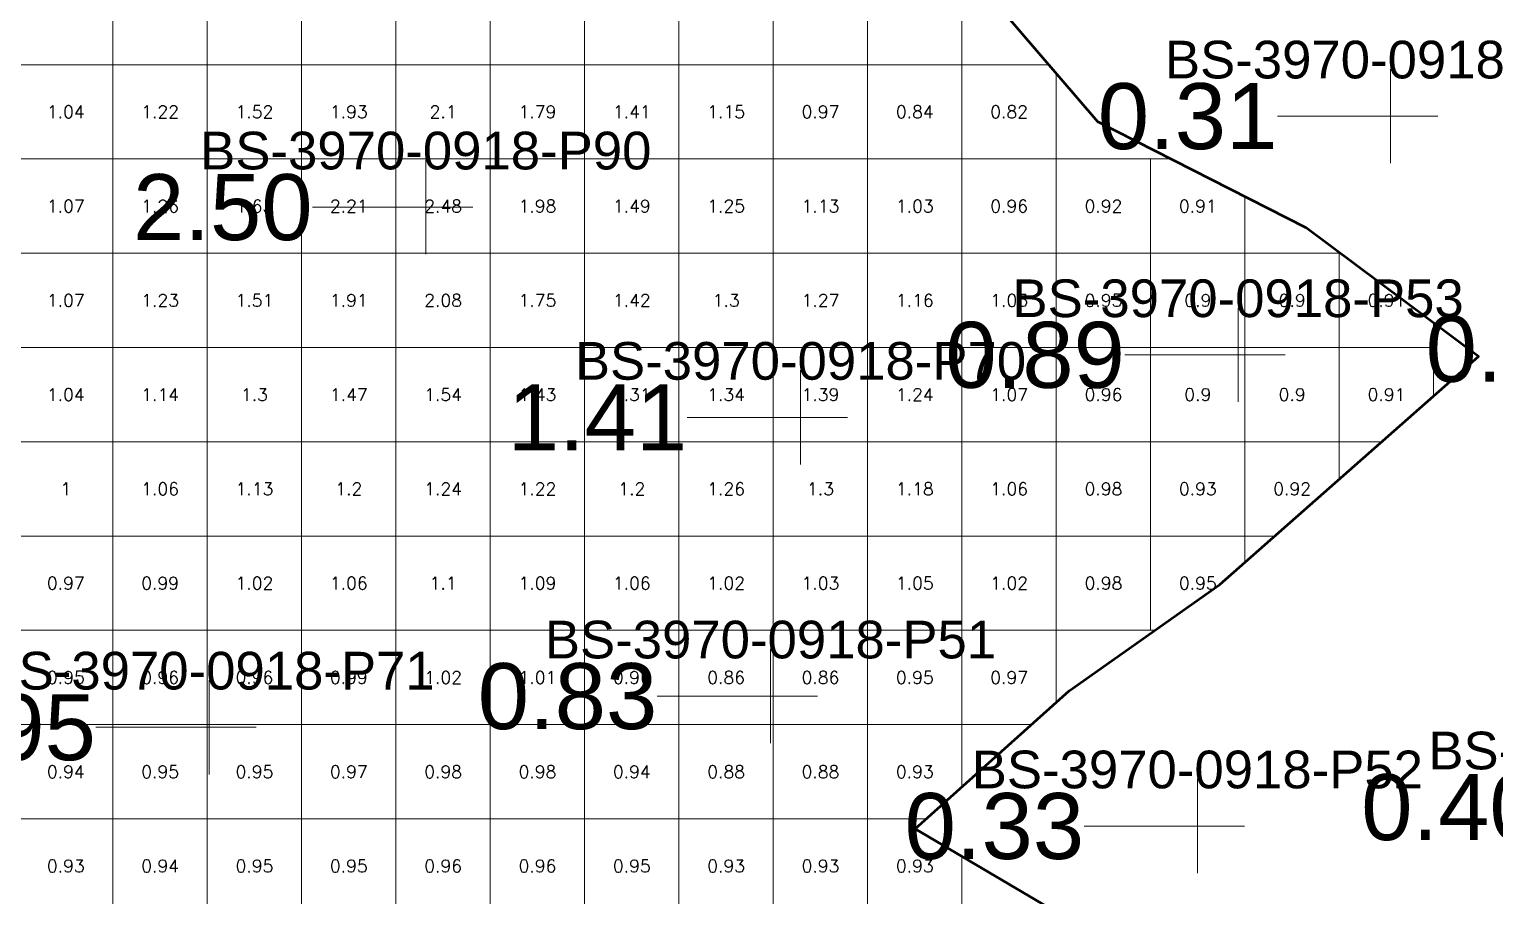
# Model space of a CAD drawing. Header units: inches. Extents: x 469759 to 470079, y 4349683 to 4349873.
# Drawn here: x 469908.42 to 469923.95, y 4349750.63 to 4349759.82 of the extents above; entities that cross this region are included whole.
import ezdxf
from ezdxf.enums import TextEntityAlignment as Align

# ---------------------------------------------------------------- set-up
doc = ezdxf.new("R2010")
doc.units = ezdxf.units.IN
doc.header["$MEASUREMENT"] = 0
for name, color, linetype, lineweight in [('点', 7, 'Continuous', 0), ('爆区方格网', 7, 'Continuous', 0), ('线条', 7, 'Continuous', 0), ('钻孔', 7, 'Continuous', 0)]:
    doc.layers.add(name, color=color, linetype=linetype, lineweight=lineweight)
doc.styles.add('3dmine_textStyle_1', font='txt.shx', dxfattribs={"height": 1, "bigfont": 'gbcbig.shx'})
doc.styles.add('3dmine_textStyle_2', font='arial.ttf', dxfattribs={"height": 1})

msp = doc.modelspace()

# ---------------------------------------------------------------- hatches: boundary and pattern name
at = {"layer": '钻孔', "linetype": 'Continuous', "lineweight": 0, "true_color": 0x808080, "extrusion": (0, 1, 0)}
for points in [[(-469923.847, 3960.349), (-469922.847, 3960.349), (-469922.847, 3972.349), (-469923.847, 3972.349)], [(-469921.799, 3959.565), (-469920.799, 3959.565), (-469920.799, 3972.565), (-469921.799, 3972.565)]]:
    msp.add_hatch(color=8, dxfattribs=at).paths.add_polyline_path(points, flags=0)
at = {"layer": '钻孔', "linetype": 'Continuous', "lineweight": 0, "true_color": 0xff0000, "extrusion": (0, 1, 0)}
msp.add_hatch(color=1, dxfattribs=at).paths.add_polyline_path([(-469913.62, 3960.208), (-469912.62, 3960.208), (-469912.62, 3972.208), (-469913.62, 3972.208)], flags=0)
at = {"layer": '钻孔', "linetype": 'Continuous', "lineweight": 0, "true_color": 0x00ffff, "extrusion": (0, 1, 0)}
for points in [[(-469922.231, 3959.919), (-469921.231, 3959.919), (-469921.231, 3971.919), (-469922.231, 3971.919)], [(-469917.274, 3960.321), (-469916.274, 3960.321), (-469916.274, 3972.321), (-469917.274, 3972.321)], [(-469911.323, 3960.419), (-469910.323, 3960.419), (-469910.323, 3972.419), (-469911.323, 3972.419)]]:
    msp.add_hatch(color=4, dxfattribs=at).paths.add_polyline_path(points, flags=0)
at = {"layer": '钻孔', "linetype": 'Continuous', "lineweight": 0, "true_color": 0x0000ff, "extrusion": (0, 1, 0)}
msp.add_hatch(color=5, dxfattribs=at).paths.add_polyline_path([(-469917.592, 3960.378), (-469916.592, 3960.378), (-469916.592, 3972.378), (-469917.592, 3972.378)], flags=0)

# ---------------------------------------------------------------- linework, layer by layer
at = {"color": 5, "linetype": 'Continuous', "lineweight": 53, "elevation": 3966.246}
msp.add_lwpolyline([(469885.99, 4349718.382), (469904.397, 4349726.417), (469909.397, 4349735.816), (469909.188, 4349739.123), (469914.34, 4349740.643), (469918.257, 4349743.131), (469920.63, 4349744.542), (469923.896, 4349747.734), (469922.899, 4349749.619), (469920.438, 4349749.783), (469917.807, 4349751.337), (469919.44, 4349752.801), (469921.036, 4349753.929), (469923.781, 4349756.345), (469921.953, 4349757.713), (469919.744, 4349758.835), (469918.082, 4349760.773)], dxfattribs=at)
at = {"layer": '点', "color": 138, "linetype": 'Continuous', "lineweight": 0, "true_color": 0x004c4c}
for points, elevation in [([(469922.847, 4349758.396), (469922.847, 4349759.396)], 3972.349), ([(469923.347, 4349758.896), (469922.347, 4349758.896)], 3972.349), ([(469912.62, 4349757.431), (469912.62, 4349758.431)], 3972.208), ([(469913.12, 4349757.931), (469912.12, 4349757.931)], 3972.208), ([(469921.231, 4349755.864), (469921.231, 4349756.864)], 3971.919), ([(469921.731, 4349756.364), (469920.731, 4349756.364)], 3971.919), ([(469916.592, 4349755.2), (469916.592, 4349756.2)], 3972.378), ([(469917.092, 4349755.7), (469916.092, 4349755.7)], 3972.378), ([(469916.274, 4349752.244), (469916.274, 4349753.244)], 3972.321), ([(469910.323, 4349751.914), (469910.323, 4349752.914)], 3972.419), ([(469916.774, 4349752.744), (469915.774, 4349752.744)], 3972.321), ([(469910.823, 4349752.414), (469909.823, 4349752.414)], 3972.419), ([(469920.799, 4349750.866), (469920.799, 4349751.866)], 3972.565), ([(469921.299, 4349751.366), (469920.299, 4349751.366)], 3972.565)]:
    msp.add_lwpolyline(points, dxfattribs=dict(at, elevation=elevation))
at = {"layer": '爆区方格网', "color": 4, "linetype": 'Continuous', "lineweight": 0, "true_color": 0x00ffff, "elevation": 3972.193}
for points in [[(469909.304, 4349759.442), (469908.304, 4349759.442), (469908.304, 4349760.442), (469909.304, 4349760.442), (469909.304, 4349759.442)], [(469910.304, 4349759.442), (469909.304, 4349759.442), (469909.304, 4349760.442), (469910.304, 4349760.442), (469910.304, 4349759.442)], [(469911.304, 4349759.442), (469910.304, 4349759.442), (469910.304, 4349760.442), (469911.304, 4349760.442), (469911.304, 4349759.442)], [(469912.304, 4349759.442), (469911.304, 4349759.442), (469911.304, 4349760.442), (469912.304, 4349760.442), (469912.304, 4349759.442)], [(469912.901, 4349760.388), (469913.304, 4349760.418), (469913.304, 4349759.442), (469912.304, 4349759.442), (469912.304, 4349760.442), (469912.824, 4349760.442), (469912.901, 4349760.388)], [(469914.304, 4349759.442), (469913.304, 4349759.442), (469913.304, 4349760.418), (469913.631, 4349760.442), (469914.304, 4349760.442), (469914.304, 4349759.442)], [(469915.304, 4349759.442), (469914.304, 4349759.442), (469914.304, 4349760.442), (469915.304, 4349760.442), (469915.304, 4349759.442)], [(469916.304, 4349759.442), (469915.304, 4349759.442), (469915.304, 4349760.442), (469916.304, 4349760.442), (469916.304, 4349759.442)], [(469917.304, 4349759.442), (469916.304, 4349759.442), (469916.304, 4349760.442), (469917.304, 4349760.442), (469917.304, 4349759.442)], [(469918.304, 4349759.442), (469917.304, 4349759.442), (469917.304, 4349760.442), (469918.304, 4349760.442), (469918.304, 4349759.442)], [(469909.304, 4349758.442), (469908.304, 4349758.442), (469908.304, 4349759.442), (469909.304, 4349759.442), (469909.304, 4349758.442)], [(469910.304, 4349758.442), (469909.304, 4349758.442), (469909.304, 4349759.442), (469910.304, 4349759.442), (469910.304, 4349758.442)], [(469911.304, 4349758.442), (469910.304, 4349758.442), (469910.304, 4349759.442), (469911.304, 4349759.442), (469911.304, 4349758.442)], [(469912.304, 4349758.442), (469911.304, 4349758.442), (469911.304, 4349759.442), (469912.304, 4349759.442), (469912.304, 4349758.442)], [(469913.304, 4349758.442), (469912.304, 4349758.442), (469912.304, 4349759.442), (469913.304, 4349759.442), (469913.304, 4349758.442)], [(469914.304, 4349758.442), (469913.304, 4349758.442), (469913.304, 4349759.442), (469914.304, 4349759.442), (469914.304, 4349758.442)], [(469915.304, 4349758.442), (469914.304, 4349758.442), (469914.304, 4349759.442), (469915.304, 4349759.442), (469915.304, 4349758.442)], [(469916.304, 4349758.442), (469915.304, 4349758.442), (469915.304, 4349759.442), (469916.304, 4349759.442), (469916.304, 4349758.442)], [(469917.304, 4349758.442), (469916.304, 4349758.442), (469916.304, 4349759.442), (469917.304, 4349759.442), (469917.304, 4349758.442)], [(469918.304, 4349758.442), (469917.304, 4349758.442), (469917.304, 4349759.442), (469918.304, 4349759.442), (469918.304, 4349758.442)], [(469919.304, 4349759.349), (469919.304, 4349758.442), (469918.304, 4349758.442), (469918.304, 4349759.442), (469919.224, 4349759.442), (469919.304, 4349759.349)], [(469909.304, 4349757.442), (469908.304, 4349757.442), (469908.304, 4349758.442), (469909.304, 4349758.442), (469909.304, 4349757.442)], [(469910.304, 4349757.442), (469909.304, 4349757.442), (469909.304, 4349758.442), (469910.304, 4349758.442), (469910.304, 4349757.442)], [(469911.304, 4349757.442), (469910.304, 4349757.442), (469910.304, 4349758.442), (469911.304, 4349758.442), (469911.304, 4349757.442)], [(469912.304, 4349757.442), (469911.304, 4349757.442), (469911.304, 4349758.442), (469912.304, 4349758.442), (469912.304, 4349757.442)], [(469913.304, 4349757.442), (469912.304, 4349757.442), (469912.304, 4349758.442), (469913.304, 4349758.442), (469913.304, 4349757.442)], [(469914.304, 4349757.442), (469913.304, 4349757.442), (469913.304, 4349758.442), (469914.304, 4349758.442), (469914.304, 4349757.442)], [(469915.304, 4349757.442), (469914.304, 4349757.442), (469914.304, 4349758.442), (469915.304, 4349758.442), (469915.304, 4349757.442)], [(469916.304, 4349757.442), (469915.304, 4349757.442), (469915.304, 4349758.442), (469916.304, 4349758.442), (469916.304, 4349757.442)], [(469917.304, 4349757.442), (469916.304, 4349757.442), (469916.304, 4349758.442), (469917.304, 4349758.442), (469917.304, 4349757.442)], [(469918.304, 4349757.442), (469917.304, 4349757.442), (469917.304, 4349758.442), (469918.304, 4349758.442), (469918.304, 4349757.442)], [(469919.304, 4349757.442), (469918.304, 4349757.442), (469918.304, 4349758.442), (469919.304, 4349758.442), (469919.304, 4349757.442)], [(469920.304, 4349757.442), (469919.304, 4349757.442), (469919.304, 4349758.442), (469920.304, 4349758.442), (469920.304, 4349757.442)], [(469921.304, 4349758.043), (469921.304, 4349757.442), (469920.304, 4349757.442), (469920.304, 4349758.442), (469920.518, 4349758.442), (469921.304, 4349758.043)], [(469909.304, 4349756.442), (469908.304, 4349756.442), (469908.304, 4349757.442), (469909.304, 4349757.442), (469909.304, 4349756.442)], [(469910.304, 4349756.442), (469909.304, 4349756.442), (469909.304, 4349757.442), (469910.304, 4349757.442), (469910.304, 4349756.442)], [(469911.304, 4349756.442), (469910.304, 4349756.442), (469910.304, 4349757.442), (469911.304, 4349757.442), (469911.304, 4349756.442)], [(469912.304, 4349756.442), (469911.304, 4349756.442), (469911.304, 4349757.442), (469912.304, 4349757.442), (469912.304, 4349756.442)], [(469913.304, 4349756.442), (469912.304, 4349756.442), (469912.304, 4349757.442), (469913.304, 4349757.442), (469913.304, 4349756.442)], [(469914.304, 4349756.442), (469913.304, 4349756.442), (469913.304, 4349757.442), (469914.304, 4349757.442), (469914.304, 4349756.442)], [(469915.304, 4349756.442), (469914.304, 4349756.442), (469914.304, 4349757.442), (469915.304, 4349757.442), (469915.304, 4349756.442)], [(469916.304, 4349756.442), (469915.304, 4349756.442), (469915.304, 4349757.442), (469916.304, 4349757.442), (469916.304, 4349756.442)], [(469917.304, 4349756.442), (469916.304, 4349756.442), (469916.304, 4349757.442), (469917.304, 4349757.442), (469917.304, 4349756.442)], [(469918.304, 4349756.442), (469917.304, 4349756.442), (469917.304, 4349757.442), (469918.304, 4349757.442), (469918.304, 4349756.442)], [(469919.304, 4349756.442), (469918.304, 4349756.442), (469918.304, 4349757.442), (469919.304, 4349757.442), (469919.304, 4349756.442)], [(469920.304, 4349756.442), (469919.304, 4349756.442), (469919.304, 4349757.442), (469920.304, 4349757.442), (469920.304, 4349756.442)], [(469921.304, 4349756.442), (469920.304, 4349756.442), (469920.304, 4349757.442), (469921.304, 4349757.442), (469921.304, 4349756.442)], [(469922.304, 4349756.442), (469921.304, 4349756.442), (469921.304, 4349757.442), (469922.304, 4349757.442), (469922.304, 4349756.442)], [(469923.304, 4349756.702), (469923.304, 4349756.442), (469922.304, 4349756.442), (469922.304, 4349757.442), (469922.315, 4349757.442), (469923.304, 4349756.702)], [(469909.304, 4349755.442), (469908.304, 4349755.442), (469908.304, 4349756.442), (469909.304, 4349756.442), (469909.304, 4349755.442)], [(469910.304, 4349755.442), (469909.304, 4349755.442), (469909.304, 4349756.442), (469910.304, 4349756.442), (469910.304, 4349755.442)], [(469911.304, 4349755.442), (469910.304, 4349755.442), (469910.304, 4349756.442), (469911.304, 4349756.442), (469911.304, 4349755.442)], [(469912.304, 4349755.442), (469911.304, 4349755.442), (469911.304, 4349756.442), (469912.304, 4349756.442), (469912.304, 4349755.442)], [(469913.304, 4349755.442), (469912.304, 4349755.442), (469912.304, 4349756.442), (469913.304, 4349756.442), (469913.304, 4349755.442)], [(469914.304, 4349755.442), (469913.304, 4349755.442), (469913.304, 4349756.442), (469914.304, 4349756.442), (469914.304, 4349755.442)], [(469915.304, 4349755.442), (469914.304, 4349755.442), (469914.304, 4349756.442), (469915.304, 4349756.442), (469915.304, 4349755.442)], [(469916.304, 4349755.442), (469915.304, 4349755.442), (469915.304, 4349756.442), (469916.304, 4349756.442), (469916.304, 4349755.442)], [(469917.304, 4349755.442), (469916.304, 4349755.442), (469916.304, 4349756.442), (469917.304, 4349756.442), (469917.304, 4349755.442)], [(469918.304, 4349755.442), (469917.304, 4349755.442), (469917.304, 4349756.442), (469918.304, 4349756.442), (469918.304, 4349755.442)], [(469919.304, 4349755.442), (469918.304, 4349755.442), (469918.304, 4349756.442), (469919.304, 4349756.442), (469919.304, 4349755.442)], [(469920.304, 4349755.442), (469919.304, 4349755.442), (469919.304, 4349756.442), (469920.304, 4349756.442), (469920.304, 4349755.442)], [(469921.304, 4349755.442), (469920.304, 4349755.442), (469920.304, 4349756.442), (469921.304, 4349756.442), (469921.304, 4349755.442)], [(469922.304, 4349755.442), (469921.304, 4349755.442), (469921.304, 4349756.442), (469922.304, 4349756.442), (469922.304, 4349755.442)], [(469923.304, 4349755.924), (469922.756, 4349755.442), (469922.304, 4349755.442), (469922.304, 4349756.442), (469923.304, 4349756.442), (469923.304, 4349755.924)], [(469909.304, 4349754.442), (469908.304, 4349754.442), (469908.304, 4349755.442), (469909.304, 4349755.442), (469909.304, 4349754.442)], [(469910.304, 4349754.442), (469909.304, 4349754.442), (469909.304, 4349755.442), (469910.304, 4349755.442), (469910.304, 4349754.442)], [(469911.304, 4349754.442), (469910.304, 4349754.442), (469910.304, 4349755.442), (469911.304, 4349755.442), (469911.304, 4349754.442)], [(469912.304, 4349754.442), (469911.304, 4349754.442), (469911.304, 4349755.442), (469912.304, 4349755.442), (469912.304, 4349754.442)], [(469913.304, 4349754.442), (469912.304, 4349754.442), (469912.304, 4349755.442), (469913.304, 4349755.442), (469913.304, 4349754.442)], [(469914.304, 4349754.442), (469913.304, 4349754.442), (469913.304, 4349755.442), (469914.304, 4349755.442), (469914.304, 4349754.442)], [(469915.304, 4349754.442), (469914.304, 4349754.442), (469914.304, 4349755.442), (469915.304, 4349755.442), (469915.304, 4349754.442)], [(469916.304, 4349754.442), (469915.304, 4349754.442), (469915.304, 4349755.442), (469916.304, 4349755.442), (469916.304, 4349754.442)], [(469917.304, 4349754.442), (469916.304, 4349754.442), (469916.304, 4349755.442), (469917.304, 4349755.442), (469917.304, 4349754.442)], [(469918.304, 4349754.442), (469917.304, 4349754.442), (469917.304, 4349755.442), (469918.304, 4349755.442), (469918.304, 4349754.442)], [(469919.304, 4349754.442), (469918.304, 4349754.442), (469918.304, 4349755.442), (469919.304, 4349755.442), (469919.304, 4349754.442)], [(469920.304, 4349754.442), (469919.304, 4349754.442), (469919.304, 4349755.442), (469920.304, 4349755.442), (469920.304, 4349754.442)], [(469921.304, 4349754.442), (469920.304, 4349754.442), (469920.304, 4349755.442), (469921.304, 4349755.442), (469921.304, 4349754.442)], [(469922.304, 4349755.044), (469921.619, 4349754.442), (469921.304, 4349754.442), (469921.304, 4349755.442), (469922.304, 4349755.442), (469922.304, 4349755.044)], [(469909.304, 4349753.442), (469908.304, 4349753.442), (469908.304, 4349754.442), (469909.304, 4349754.442), (469909.304, 4349753.442)], [(469910.304, 4349753.442), (469909.304, 4349753.442), (469909.304, 4349754.442), (469910.304, 4349754.442), (469910.304, 4349753.442)], [(469911.304, 4349753.442), (469910.304, 4349753.442), (469910.304, 4349754.442), (469911.304, 4349754.442), (469911.304, 4349753.442)], [(469912.304, 4349753.442), (469911.304, 4349753.442), (469911.304, 4349754.442), (469912.304, 4349754.442), (469912.304, 4349753.442)], [(469913.304, 4349753.442), (469912.304, 4349753.442), (469912.304, 4349754.442), (469913.304, 4349754.442), (469913.304, 4349753.442)], [(469914.304, 4349753.442), (469913.304, 4349753.442), (469913.304, 4349754.442), (469914.304, 4349754.442), (469914.304, 4349753.442)], [(469915.304, 4349753.442), (469914.304, 4349753.442), (469914.304, 4349754.442), (469915.304, 4349754.442), (469915.304, 4349753.442)], [(469916.304, 4349753.442), (469915.304, 4349753.442), (469915.304, 4349754.442), (469916.304, 4349754.442), (469916.304, 4349753.442)], [(469917.304, 4349753.442), (469916.304, 4349753.442), (469916.304, 4349754.442), (469917.304, 4349754.442), (469917.304, 4349753.442)], [(469918.304, 4349753.442), (469917.304, 4349753.442), (469917.304, 4349754.442), (469918.304, 4349754.442), (469918.304, 4349753.442)], [(469919.304, 4349753.442), (469918.304, 4349753.442), (469918.304, 4349754.442), (469919.304, 4349754.442), (469919.304, 4349753.442)], [(469920.304, 4349753.442), (469919.304, 4349753.442), (469919.304, 4349754.442), (469920.304, 4349754.442), (469920.304, 4349753.442)], [(469921.304, 4349754.164), (469921.036, 4349753.929), (469920.348, 4349753.442), (469920.304, 4349753.442), (469920.304, 4349754.442), (469921.304, 4349754.442), (469921.304, 4349754.164)], [(469909.304, 4349752.442), (469908.304, 4349752.442), (469908.304, 4349753.442), (469909.304, 4349753.442), (469909.304, 4349752.442)], [(469910.304, 4349752.442), (469909.304, 4349752.442), (469909.304, 4349753.442), (469910.304, 4349753.442), (469910.304, 4349752.442)], [(469911.304, 4349752.442), (469910.304, 4349752.442), (469910.304, 4349753.442), (469911.304, 4349753.442), (469911.304, 4349752.442)], [(469912.304, 4349752.442), (469911.304, 4349752.442), (469911.304, 4349753.442), (469912.304, 4349753.442), (469912.304, 4349752.442)], [(469913.304, 4349752.442), (469912.304, 4349752.442), (469912.304, 4349753.442), (469913.304, 4349753.442), (469913.304, 4349752.442)], [(469914.304, 4349752.442), (469913.304, 4349752.442), (469913.304, 4349753.442), (469914.304, 4349753.442), (469914.304, 4349752.442)], [(469915.304, 4349752.442), (469914.304, 4349752.442), (469914.304, 4349753.442), (469915.304, 4349753.442), (469915.304, 4349752.442)], [(469916.304, 4349752.442), (469915.304, 4349752.442), (469915.304, 4349753.442), (469916.304, 4349753.442), (469916.304, 4349752.442)], [(469917.304, 4349752.442), (469916.304, 4349752.442), (469916.304, 4349753.442), (469917.304, 4349753.442), (469917.304, 4349752.442)], [(469918.304, 4349752.442), (469917.304, 4349752.442), (469917.304, 4349753.442), (469918.304, 4349753.442), (469918.304, 4349752.442)], [(469919.304, 4349752.678), (469919.04, 4349752.442), (469918.304, 4349752.442), (469918.304, 4349753.442), (469919.304, 4349753.442), (469919.304, 4349752.678)], [(469909.304, 4349751.442), (469908.304, 4349751.442), (469908.304, 4349752.442), (469909.304, 4349752.442), (469909.304, 4349751.442)], [(469910.304, 4349751.442), (469909.304, 4349751.442), (469909.304, 4349752.442), (469910.304, 4349752.442), (469910.304, 4349751.442)], [(469911.304, 4349751.442), (469910.304, 4349751.442), (469910.304, 4349752.442), (469911.304, 4349752.442), (469911.304, 4349751.442)], [(469912.304, 4349751.442), (469911.304, 4349751.442), (469911.304, 4349752.442), (469912.304, 4349752.442), (469912.304, 4349751.442)], [(469913.304, 4349751.442), (469912.304, 4349751.442), (469912.304, 4349752.442), (469913.304, 4349752.442), (469913.304, 4349751.442)], [(469914.304, 4349751.442), (469913.304, 4349751.442), (469913.304, 4349752.442), (469914.304, 4349752.442), (469914.304, 4349751.442)], [(469915.304, 4349751.442), (469914.304, 4349751.442), (469914.304, 4349752.442), (469915.304, 4349752.442), (469915.304, 4349751.442)], [(469916.304, 4349751.442), (469915.304, 4349751.442), (469915.304, 4349752.442), (469916.304, 4349752.442), (469916.304, 4349751.442)], [(469917.304, 4349751.442), (469916.304, 4349751.442), (469916.304, 4349752.442), (469917.304, 4349752.442), (469917.304, 4349751.442)], [(469918.304, 4349751.782), (469917.924, 4349751.442), (469917.304, 4349751.442), (469917.304, 4349752.442), (469918.304, 4349752.442), (469918.304, 4349751.782)], [(469909.304, 4349750.442), (469908.304, 4349750.442), (469908.304, 4349751.442), (469909.304, 4349751.442), (469909.304, 4349750.442)], [(469910.304, 4349750.442), (469909.304, 4349750.442), (469909.304, 4349751.442), (469910.304, 4349751.442), (469910.304, 4349750.442)], [(469911.304, 4349750.442), (469910.304, 4349750.442), (469910.304, 4349751.442), (469911.304, 4349751.442), (469911.304, 4349750.442)], [(469912.304, 4349750.442), (469911.304, 4349750.442), (469911.304, 4349751.442), (469912.304, 4349751.442), (469912.304, 4349750.442)], [(469913.304, 4349750.442), (469912.304, 4349750.442), (469912.304, 4349751.442), (469913.304, 4349751.442), (469913.304, 4349750.442)], [(469914.304, 4349750.442), (469913.304, 4349750.442), (469913.304, 4349751.442), (469914.304, 4349751.442), (469914.304, 4349750.442)], [(469915.304, 4349750.442), (469914.304, 4349750.442), (469914.304, 4349751.442), (469915.304, 4349751.442), (469915.304, 4349750.442)], [(469916.304, 4349750.442), (469915.304, 4349750.442), (469915.304, 4349751.442), (469916.304, 4349751.442), (469916.304, 4349750.442)], [(469917.304, 4349750.442), (469916.304, 4349750.442), (469916.304, 4349751.442), (469917.304, 4349751.442), (469917.304, 4349750.442)], [(469917.807, 4349751.337), (469918.304, 4349751.043), (469918.304, 4349750.442), (469917.304, 4349750.442), (469917.304, 4349751.442), (469917.924, 4349751.442), (469917.807, 4349751.337)]]:
    msp.add_lwpolyline(points, dxfattribs=at)
at = {"layer": '线条', "color": 138, "linetype": 'Continuous', "lineweight": 0, "true_color": 0x004c4c}
for points, elevation in [([(469922.847, 4349758.896), (469922.847, 4349758.896), (469922.847, 4349758.896)], 3972.349), ([(469912.62, 4349757.931), (469912.62, 4349757.931), (469912.62, 4349757.931)], 3972.208), ([(469921.231, 4349756.364), (469921.231, 4349756.364), (469921.231, 4349756.364)], 3971.919), ([(469916.592, 4349755.7), (469916.592, 4349755.7), (469916.592, 4349755.7)], 3972.378), ([(469916.274, 4349752.744), (469916.274, 4349752.744), (469916.274, 4349752.744)], 3972.321), ([(469910.323, 4349752.414), (469910.323, 4349752.414), (469910.323, 4349752.414)], 3972.419), ([(469920.799, 4349751.366), (469920.799, 4349751.366), (469920.799, 4349751.366)], 3972.565)]:
    msp.add_lwpolyline(points, dxfattribs=dict(at, elevation=elevation))
at = {"layer": '钻孔', "color": 8, "linetype": 'Continuous', "lineweight": 0, "true_color": 0x808080}
for points, elevation in [([(469922.847, 4349758.896), (469921.647, 4349758.896)], 3972.349), ([(469922.847, 4349758.896), (469921.647, 4349758.896)], 3960.349), ([(469920.799, 4349751.366), (469919.599, 4349751.366)], 3972.565), ([(469920.799, 4349751.366), (469919.599, 4349751.366)], 3959.565)]:
    msp.add_lwpolyline(points, dxfattribs=dict(at, elevation=elevation))
at = {"layer": '钻孔', "color": 1, "linetype": 'Continuous', "lineweight": 0, "true_color": 0xff0000}
for elevation in [3972.208, 3960.208]:
    msp.add_lwpolyline([(469912.62, 4349757.931), (469911.42, 4349757.931)], dxfattribs=dict(at, elevation=elevation))
at = {"layer": '钻孔', "color": 4, "linetype": 'Continuous', "lineweight": 0, "true_color": 0x00ffff}
for points, elevation in [([(469921.231, 4349756.364), (469920.031, 4349756.364)], 3971.919), ([(469921.231, 4349756.364), (469920.031, 4349756.364)], 3959.919), ([(469916.274, 4349752.744), (469915.074, 4349752.744)], 3972.321), ([(469916.274, 4349752.744), (469915.074, 4349752.744)], 3960.321), ([(469910.323, 4349752.414), (469909.123, 4349752.414)], 3972.419), ([(469910.323, 4349752.414), (469909.123, 4349752.414)], 3960.419)]:
    msp.add_lwpolyline(points, dxfattribs=dict(at, elevation=elevation))
at = {"layer": '钻孔', "color": 5, "linetype": 'Continuous', "lineweight": 0, "true_color": 0x0000ff}
for elevation in [3972.378, 3960.378]:
    msp.add_lwpolyline([(469916.592, 4349755.7), (469915.392, 4349755.7)], dxfattribs=dict(at, elevation=elevation))

# ---------------------------------------------------------------- texts
at = {"color": 4, "linetype": 'Continuous', "lineweight": 0, "true_color": 0x00ffff, "style": '3dmine_textStyle_1'}
for s, height, p in [('1.04', 0.1333, (469908.804, 4349758.942, 3972.193)), ('1.22', 0.1333, (469909.804, 4349758.942, 3972.193)), ('1.52', 0.1333, (469910.804, 4349758.942, 3972.193)), ('1.93', 0.1333, (469911.804, 4349758.942, 3972.193)), ('2.1', 0.1333, (469912.804, 4349758.942, 3972.193)), ('1.79', 0.1333, (469913.804, 4349758.942, 3972.193)), ('1.41', 0.1333, (469914.804, 4349758.942, 3972.193)), ('1.15', 0.1333, (469915.804, 4349758.942, 3972.193)), ('0.97', 0.1333, (469916.804, 4349758.942, 3972.193)), ('0.84', 0.1333, (469917.804, 4349758.942, 3972.193)), ('0.82', 0.1333, (469918.804, 4349758.942, 3972.193)), ('1.07', 0.1333, (469908.804, 4349757.942, 3972.193)), ('1.26', 0.1333, (469909.804, 4349757.942, 3972.193)), ('1.63', 0.1333, (469910.804, 4349757.942, 3972.193)), ('2.21', 0.1333, (469911.804, 4349757.942, 3972.193)), ('2.48', 0.1333, (469912.804, 4349757.942, 3972.193)), ('1.98', 0.1333, (469913.804, 4349757.942, 3972.193)), ('1.49', 0.1333, (469914.804, 4349757.942, 3972.193)), ('1.25', 0.1333, (469915.804, 4349757.942, 3972.193)), ('1.13', 0.1333, (469916.804, 4349757.942, 3972.193)), ('1.03', 0.1333, (469917.804, 4349757.942, 3972.193)), ('0.96', 0.1333, (469918.804, 4349757.942, 3972.193)), ('0.92', 0.1333, (469919.804, 4349757.942, 3972.193)), ('0.91', 0.1333, (469920.804, 4349757.942, 3972.193)), ('1.07', 0.1333, (469908.804, 4349756.942, 3972.193)), ('1.23', 0.1333, (469909.804, 4349756.942, 3972.193)), ('1.51', 0.1333, (469910.804, 4349756.942, 3972.193)), ('1.91', 0.1333, (469911.804, 4349756.942, 3972.193)), ('2.08', 0.1333, (469912.804, 4349756.942, 3972.193)), ('1.75', 0.1333, (469913.804, 4349756.942, 3972.193)), ('1.42', 0.1333, (469914.804, 4349756.942, 3972.193)), ('1.3', 0.1333, (469915.804, 4349756.942, 3972.193)), ('1.27', 0.1333, (469916.804, 4349756.942, 3972.193)), ('1.16', 0.1333, (469917.804, 4349756.942, 3972.193)), ('1.03', 0.1333, (469918.804, 4349756.942, 3972.193)), ('0.95', 0.1333, (469919.804, 4349756.942, 3972.193)), ('0.9', 0.1333, (469920.804, 4349756.942, 3972.193)), ('0.9', 0.1333, (469921.804, 4349756.942, 3972.193)), ('0.91', 0.1333, (469922.804, 4349756.942, 3972.193)), ('1.04', 0.1333, (469908.804, 4349755.942, 3972.193)), ('1.14', 0.1333, (469909.804, 4349755.942, 3972.193)), ('1.3', 0.1333, (469910.804, 4349755.942, 3972.193)), ('1.47', 0.1333, (469911.804, 4349755.942, 3972.193)), ('1.54', 0.1333, (469912.804, 4349755.942, 3972.193)), ('1.43', 0.1333, (469913.804, 4349755.942, 3972.193)), ('1.31', 0.1333, (469914.804, 4349755.942, 3972.193)), ('1.34', 0.1333, (469915.804, 4349755.942, 3972.193)), ('1.39', 0.1333, (469916.804, 4349755.942, 3972.193)), ('1.24', 0.1333, (469917.804, 4349755.942, 3972.193)), ('1.07', 0.1333, (469918.804, 4349755.942, 3972.193)), ('0.96', 0.1333, (469919.804, 4349755.942, 3972.193)), ('0.9', 0.1333, (469920.804, 4349755.942, 3972.193)), ('0.9', 0.1333, (469921.804, 4349755.942, 3972.193)), ('0.91', 0.1333, (469922.804, 4349755.942, 3972.193)), ('1', 0.133, (469908.804, 4349754.942, 3972.193)), ('1.06', 0.1333, (469909.804, 4349754.942, 3972.193)), ('1.13', 0.1333, (469910.804, 4349754.942, 3972.193)), ('1.2', 0.1333, (469911.804, 4349754.942, 3972.193)), ('1.24', 0.1333, (469912.804, 4349754.942, 3972.193)), ('1.22', 0.1333, (469913.804, 4349754.942, 3972.193)), ('1.2', 0.1333, (469914.804, 4349754.942, 3972.193)), ('1.26', 0.1333, (469915.804, 4349754.942, 3972.193)), ('1.3', 0.1333, (469916.804, 4349754.942, 3972.193)), ('1.18', 0.1333, (469917.804, 4349754.942, 3972.193)), ('1.06', 0.1333, (469918.804, 4349754.942, 3972.193)), ('0.98', 0.1333, (469919.804, 4349754.942, 3972.193)), ('0.93', 0.1333, (469920.804, 4349754.942, 3972.193)), ('0.92', 0.1333, (469921.804, 4349754.942, 3972.193)), ('0.97', 0.1333, (469908.804, 4349753.942, 3972.193)), ('0.99', 0.1333, (469909.804, 4349753.942, 3972.193)), ('1.02', 0.1333, (469910.804, 4349753.942, 3972.193)), ('1.06', 0.1333, (469911.804, 4349753.942, 3972.193)), ('1.1', 0.1333, (469912.804, 4349753.942, 3972.193)), ('1.09', 0.1333, (469913.804, 4349753.942, 3972.193)), ('1.06', 0.1333, (469914.804, 4349753.942, 3972.193)), ('1.02', 0.1333, (469915.804, 4349753.942, 3972.193)), ('1.03', 0.1333, (469916.804, 4349753.942, 3972.193)), ('1.05', 0.1333, (469917.804, 4349753.942, 3972.193)), ('1.02', 0.1333, (469918.804, 4349753.942, 3972.193)), ('0.98', 0.1333, (469919.804, 4349753.942, 3972.193)), ('0.95', 0.1333, (469920.804, 4349753.942, 3972.193)), ('0.95', 0.1333, (469908.804, 4349752.942, 3972.193)), ('0.96', 0.1333, (469909.804, 4349752.942, 3972.193)), ('0.96', 0.1333, (469910.804, 4349752.942, 3972.193)), ('0.99', 0.1333, (469911.804, 4349752.942, 3972.193)), ('1.02', 0.1333, (469912.804, 4349752.942, 3972.193)), ('1.01', 0.1333, (469913.804, 4349752.942, 3972.193)), ('0.96', 0.1333, (469914.804, 4349752.942, 3972.193)), ('0.86', 0.1333, (469915.804, 4349752.942, 3972.193)), ('0.86', 0.1333, (469916.804, 4349752.942, 3972.193)), ('0.95', 0.1333, (469917.804, 4349752.942, 3972.193)), ('0.97', 0.1333, (469918.804, 4349752.942, 3972.193)), ('0.94', 0.1333, (469908.804, 4349751.942, 3972.193)), ('0.95', 0.1333, (469909.804, 4349751.942, 3972.193)), ('0.95', 0.1333, (469910.804, 4349751.942, 3972.193)), ('0.97', 0.1333, (469911.804, 4349751.942, 3972.193)), ('0.98', 0.1333, (469912.804, 4349751.942, 3972.193)), ('0.98', 0.1333, (469913.804, 4349751.942, 3972.193)), ('0.94', 0.1333, (469914.804, 4349751.942, 3972.193)), ('0.88', 0.1333, (469915.804, 4349751.942, 3972.193)), ('0.88', 0.1333, (469916.804, 4349751.942, 3972.193)), ('0.93', 0.1333, (469917.804, 4349751.942, 3972.193)), ('0.93', 0.1333, (469908.804, 4349750.942, 3972.193)), ('0.94', 0.1333, (469909.804, 4349750.942, 3972.193)), ('0.95', 0.1333, (469910.804, 4349750.942, 3972.193)), ('0.95', 0.1333, (469911.804, 4349750.942, 3972.193)), ('0.96', 0.1333, (469912.804, 4349750.942, 3972.193)), ('0.96', 0.1333, (469913.804, 4349750.942, 3972.193)), ('0.95', 0.1333, (469914.804, 4349750.942, 3972.193)), ('0.93', 0.1333, (469915.804, 4349750.942, 3972.193)), ('0.93', 0.1333, (469916.804, 4349750.942, 3972.193)), ('0.93', 0.1333, (469917.804, 4349750.942, 3972.193))]:
    msp.add_text(s, height=height, dxfattribs=at).set_placement(p, align=Align.MIDDLE_CENTER)
at = {"layer": '钻孔', "color": 138, "linetype": 'Continuous', "lineweight": 0, "true_color": 0x004c4c, "style": '3dmine_textStyle_2'}
for s, p in [('BS-3970-0918-P55', (469922.847, 4349759.296, 3972.349)), ('BS-3970-0918-P90', (469912.62, 4349758.331, 3972.208)), ('BS-3970-0918-P53', (469921.231, 4349756.764, 3971.919)), ('BS-3970-0918-P70', (469916.592, 4349756.1, 3972.378)), ('BS-3970-0918-P51', (469916.274, 4349753.144, 3972.321)), ('BS-3970-0918-P71', (469910.323, 4349752.814, 3972.419)), ('BS-3970-0918-P23', (469925.639, 4349751.967, 3972.377)), ('BS-3970-0918-P52', (469920.799, 4349751.766, 3972.565))]:
    msp.add_text(s, height=0.4, dxfattribs=at).set_placement(p, align=Align.CENTER)
at = {"layer": '钻孔', "color": 8, "linetype": 'Continuous', "lineweight": 0, "true_color": 0x808080, "style": '3dmine_textStyle_2'}
for s, p in [('0.31', (469921.647, 4349758.896, 3966.349)), ('0.34', (469925.122, 4349756.428, 3966.427)), ('0.40', (469924.439, 4349751.567, 3966.377)), ('0.33', (469919.599, 4349751.366, 3966.065))]:
    msp.add_text(s, height=0.7, dxfattribs=at).set_placement(p, align=Align.MIDDLE_RIGHT)
at = {"layer": '钻孔', "color": 1, "linetype": 'Continuous', "lineweight": 0, "true_color": 0xff0000, "style": '3dmine_textStyle_2'}
msp.add_text('2.50', height=0.7, dxfattribs=at).set_placement((469911.42, 4349757.931, 3966.208), align=Align.MIDDLE_RIGHT)
at = {"layer": '钻孔', "color": 4, "linetype": 'Continuous', "lineweight": 0, "true_color": 0x00ffff, "style": '3dmine_textStyle_2'}
for s, p in [('0.89', (469920.031, 4349756.364, 3965.919)), ('0.83', (469915.074, 4349752.744, 3966.321)), ('0.95', (469909.123, 4349752.414, 3966.419))]:
    msp.add_text(s, height=0.7, dxfattribs=at).set_placement(p, align=Align.MIDDLE_RIGHT)
at = {"layer": '钻孔', "color": 5, "linetype": 'Continuous', "lineweight": 0, "true_color": 0x0000ff, "style": '3dmine_textStyle_2'}
msp.add_text('1.41', height=0.7, dxfattribs=at).set_placement((469915.392, 4349755.7, 3966.378), align=Align.MIDDLE_RIGHT)

doc.saveas('drawing.dxf')
